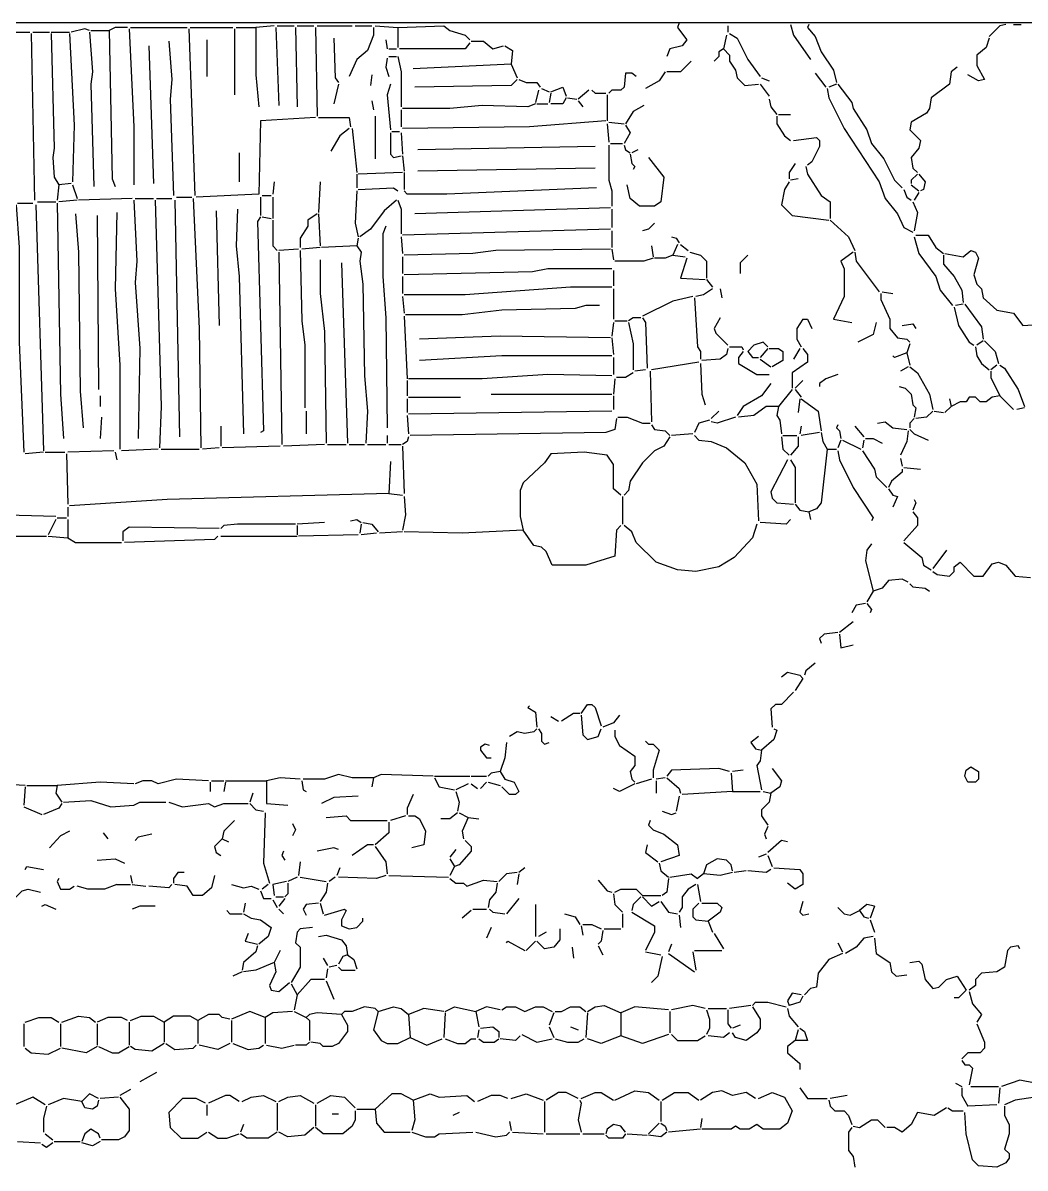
# Model space of a CAD drawing. Header units: millimetres. Extents: x 0 to 150953, y 0 to 85148.
# Drawn here: x 58618 to 78384, y 62566 to 85148 of the extents above; entities that cross this region are included whole.
import ezdxf

# ---------------------------------------------------------------- set-up
doc = ezdxf.new("R2010")
doc.units = ezdxf.units.MM
doc.layers.add('ANNOTATION', color=3, linetype='Continuous')
doc.layers.add('LINEWORK', color=7, linetype='Continuous')

msp = doc.modelspace()

# ---------------------------------------------------------------- linework, layer by layer
at = {"layer": 'ANNOTATION'}
msp.add_lwpolyline([(0, 0), (150953, 0), (150953, 85148), (0, 85148)], close=True, dxfattribs=at)
at = {"layer": 'LINEWORK'}
for points in [[(71559, 85148), (71529, 85058), (71710, 84817), (71620, 84696), (71379, 84636), (71318, 84485)], [(58392, 84967), (58754, 84967)], [(58784, 84937), (58844, 81653)], [(58814, 84967), (59146, 84967)], [(59176, 84967), (59537, 84967)], [(59176, 84937), (59236, 82677), (59206, 82497), (59236, 82105), (59327, 81954)], [(59537, 84937), (59628, 83129), (59598, 82015)], [(59929, 84997), (59839, 85028), (59568, 84967)], [(59929, 84967), (59989, 84184), (59959, 83943), (60020, 81924)], [(59959, 84997), (60321, 84997)], [(60682, 85058), (60441, 85058), (60321, 84997)], [(60321, 84997), (60381, 82075), (60441, 81924)], [(60713, 85028), (60803, 83099), (60803, 81954)], [(60743, 85058), (61857, 85058)], [(61888, 85028), (62008, 81743)], [(61918, 85058), (62761, 85058)], [(62791, 85028), (62791, 83732)], [(62822, 85058), (63213, 85058)], [(63575, 85088), (63213, 85058)], [(63213, 85058), (63213, 84124), (63274, 83491)], [(63605, 85058), (63665, 83521)], [(63635, 85088), (63967, 85088)], [(63997, 85058), (64027, 83491)], [(64027, 85088), (64358, 85088)], [(64388, 85058), (64419, 83310)], [(64419, 85088), (65112, 85088)], [(65533, 85058), (65533, 84907), (65413, 84606), (65202, 84425), (65051, 84094)], [(65172, 85088), (65503, 85088)], [(65563, 85088), (66015, 85058)], [(66015, 85058), (66919, 85088), (67040, 84997), (67341, 84907), (67432, 84817)], [(66015, 85058), (66015, 84666)], [(72524, 85088), (72524, 84967)], [(72554, 84937), (72704, 84847), (72915, 84425), (73156, 84094)], [(73759, 85118), (73819, 84907), (74151, 84425)], [(74120, 85118), (74090, 85058), (74241, 84877), (74362, 84576), (74603, 84214), (74663, 83973)], [(78007, 85118), (77887, 85088), (77676, 84877)], [(78158, 85118), (78309, 85118)], [(61104, 84696), (61195, 81984)], [(61496, 84787), (61556, 84033), (61526, 83642), (61586, 81743)], [(62249, 84817), (62249, 84094)], [(64750, 84847), (64780, 84063), (64840, 83973)], [(65774, 84817), (65805, 84636)], [(67432, 84756), (67341, 84636), (66046, 84636)], [(67462, 84787), (67703, 84787), (67884, 84636), (68094, 84696)], [(68125, 84696), (68275, 84606), (68245, 84335)], [(72493, 84907), (72433, 84636)], [(77676, 84847), (77616, 84666), (77435, 84515), (77435, 84305), (77585, 84033), (77465, 84003), (77254, 84124)], [(65835, 84636), (65985, 84636)], [(65835, 84485), (65985, 84485)], [(66015, 84485), (66076, 84184), (66076, 83491)], [(72433, 84636), (72343, 84576), (72343, 84485), (72252, 84395)], [(72433, 84636), (72554, 84515), (72554, 84395), (72674, 84214), (72704, 84063), (72855, 83913), (73126, 83943)], [(65805, 84455), (65774, 84274), (65835, 84094)], [(68245, 84335), (66317, 84244)], [(68245, 84335), (68366, 84063)], [(71800, 84395), (71590, 84184), (71318, 84184)], [(77043, 84274), (76923, 84184), (76892, 83943), (76531, 83672), (76501, 83461), (76441, 83370), (76139, 83190), (76109, 83039), (76320, 82828), (76290, 82677), (76139, 82497), (76169, 82286), (76260, 82195)], [(65503, 84124), (65473, 83913)], [(68366, 84033), (68245, 83913), (66347, 83883)], [(68396, 84033), (68546, 83973), (68757, 83973), (68818, 83883)], [(70716, 84094), (70625, 84154), (70505, 84154), (70475, 83883), (70414, 83822), (70234, 83822), (70173, 83762)], [(71288, 84184), (71168, 84003), (70897, 83853)], [(73186, 84063), (73337, 84003)], [(74241, 84154), (74452, 83883)], [(64840, 83943), (64750, 83551)], [(65865, 83943), (65805, 83732), (65865, 83039)], [(68787, 83822), (68727, 83581)], [(68848, 83853), (68998, 83792)], [(69028, 83792), (69269, 83883), (69330, 83702)], [(69782, 83822), (69571, 83642)], [(69842, 83822), (69902, 83762), (70113, 83762)], [(73156, 83943), (73337, 83702)], [(74482, 83853), (74512, 83672), (74813, 83069), (75506, 82015), (75627, 81683), (75868, 81382), (75989, 81111), (76169, 81020)], [(74663, 83943), (74512, 83883)], [(74693, 83943), (74964, 83581), (74994, 83461), (75265, 83039), (75356, 82768), (75597, 82467), (75808, 82045), (75958, 81894)], [(65503, 83612), (65533, 83431)], [(69028, 83762), (68998, 83581)], [(69330, 83672), (69269, 83551), (69028, 83551)], [(69360, 83672), (69541, 83642)], [(69571, 83612), (69661, 83491)], [(70143, 83732), (70143, 83220)], [(73337, 83642), (73367, 83491), (73488, 83340)], [(66076, 83431), (66076, 83099)], [(68727, 83551), (68577, 83491), (67673, 83521), (67040, 83461), (66106, 83461)], [(68757, 83551), (68968, 83551)], [(70866, 83521), (70655, 83401), (70505, 83160)], [(73518, 83340), (73759, 83340)], [(64388, 83280), (63304, 83220), (63274, 81774)], [(64449, 83280), (65051, 83280), (65081, 83099)], [(65563, 83310), (65563, 82467)], [(70113, 83220), (68607, 83099), (66106, 83069)], [(70143, 83160), (70173, 82798)], [(70173, 83190), (70475, 83160)], [(70505, 83129), (70595, 82979), (70475, 82768)], [(73488, 83310), (73488, 83160), (73638, 82919), (73759, 82828)], [(65051, 83069), (64870, 82919), (64690, 82617)], [(65112, 83069), (65202, 82195)], [(65865, 82979), (65865, 82557), (65925, 82497), (66076, 82527)], [(65895, 83009), (66046, 83009)], [(66076, 82979), (66106, 82557)], [(73819, 82828), (74271, 82888), (74331, 82828), (74331, 82708), (74181, 82406), (74090, 82346)], [(69902, 82708), (66407, 82647)], [(70173, 82738), (70173, 82045), (70234, 81834), (70234, 81533)], [(70204, 82768), (70445, 82768)], [(70475, 82738), (70505, 82647), (70595, 82587)], [(62882, 82587), (62882, 82015)], [(66106, 82527), (66136, 82226)], [(70957, 82497), (71258, 82105), (71198, 81623), (71077, 81533), (70776, 81533), (70595, 81683), (70535, 81954)], [(70595, 82557), (70625, 82376), (70686, 82316), (70655, 82256)], [(70746, 82647), (70625, 82587)], [(69902, 82286), (66407, 82226)], [(73849, 82376), (73729, 82195), (73729, 82075)], [(74060, 82316), (74090, 82165), (74362, 81743), (74542, 81623), (74542, 81291)], [(59568, 81984), (59327, 81954)], [(63575, 82015), (63545, 81774)], [(64479, 82015), (64449, 81412)], [(65202, 82165), (65202, 81894)], [(66106, 82195), (65232, 82165)], [(66136, 82195), (66136, 81864)], [(73729, 82015), (73638, 81864), (73578, 81563), (73789, 81352), (74512, 81261)], [(73910, 82075), (73759, 82045)], [(76260, 82165), (76139, 82045), (76139, 81984)], [(76290, 82165), (76410, 82015), (76380, 81864), (76320, 81834)], [(59327, 81954), (59296, 81653)], [(59598, 81954), (59688, 81683)], [(63274, 81774), (62038, 81713)], [(65202, 81834), (65172, 81201), (65232, 80930)], [(65232, 81864), (65925, 81894), (66015, 81834)], [(69932, 81894), (66980, 81774), (66196, 81774), (66136, 81834)], [(75989, 81864), (76049, 81713), (76139, 81653)], [(76139, 81954), (76290, 81834)], [(76290, 81804), (76199, 81653)], [(58483, 81563), (58543, 80719), (58543, 78851), (58634, 76682)], [(58513, 81593), (58814, 81593)], [(58875, 81563), (59025, 76712)], [(58905, 81623), (59266, 81623)], [(59296, 81593), (59357, 77826), (59417, 76953)], [(59688, 81653), (59327, 81623)], [(60773, 81683), (59718, 81653)], [(60803, 81653), (60863, 80448), (60833, 80026), (60923, 78730), (60893, 76953)], [(60833, 81683), (61195, 81683)], [(61225, 81653), (61345, 77585), (61315, 76772)], [(61255, 81683), (61556, 81683)], [(61616, 81653), (61707, 76983)], [(61647, 81713), (61948, 81713)], [(61978, 81683), (62098, 79122), (62129, 76772)], [(63304, 81713), (63304, 81352)], [(63334, 81743), (63515, 81743)], [(63545, 81713), (63545, 81291)], [(65985, 81653), (65744, 81442), (65473, 81081), (65262, 80930)], [(66015, 81653), (66076, 81472), (66076, 80990)], [(76169, 81623), (76260, 81412), (76199, 81050)], [(59658, 81382), (59718, 80629), (59748, 77887), (59809, 77164)], [(60080, 81352), (60110, 77917)], [(60471, 81412), (60441, 79905), (60532, 78399), (60532, 76742)], [(62430, 81442), (62490, 79182)], [(62852, 81472), (62822, 80749), (62882, 80147), (62972, 77043)], [(63304, 81322), (63243, 81231), (63364, 77103), (63304, 77073)], [(63334, 81322), (63515, 81291)], [(64419, 81382), (64238, 81261), (64238, 81141), (64087, 80900), (64087, 80719)], [(64449, 81382), (64479, 80749)], [(70204, 81502), (66347, 81382)], [(70234, 81472), (70234, 81111)], [(63545, 81261), (63545, 80749), (63635, 80659)], [(65774, 81141), (65714, 80990), (65714, 80147), (65774, 79333), (65805, 77164)], [(70204, 81081), (66106, 80960)], [(71077, 81201), (70957, 81081), (70836, 81050)], [(74542, 81261), (74904, 80930), (75024, 80659)], [(65232, 80900), (65202, 80749)], [(66076, 80930), (66106, 80598)], [(70234, 81050), (70234, 80719)], [(71409, 80930), (71499, 80900), (71559, 80809)], [(76199, 80930), (76290, 80598), (76621, 80147), (76712, 79875), (76953, 79574)], [(76230, 80960), (76471, 80960), (76621, 80719), (76772, 80598)], [(64057, 80689), (63665, 80659)], [(63665, 80629), (63726, 76832)], [(64087, 80659), (64117, 79273), (64177, 78791), (64177, 77555)], [(64479, 80719), (64117, 80689)], [(65202, 80749), (64509, 80719)], [(65202, 80749), (65292, 80629), (65262, 80448), (65322, 79996), (65353, 78188), (65413, 77495), (65383, 76862)], [(70204, 80689), (67944, 80659), (67492, 80598), (66136, 80568)], [(70234, 80689), (70264, 80478)], [(71017, 80749), (71047, 80538)], [(71529, 80779), (71439, 80568)], [(71590, 80779), (71740, 80659)], [(71770, 80629), (71981, 80568), (72102, 80448), (72102, 80116)], [(74994, 80629), (74753, 80448), (74813, 80297), (74813, 79755), (74603, 79303)], [(75024, 80629), (75055, 80448), (75506, 79845)], [(76802, 80598), (77164, 80538), (77314, 80659), (77405, 80629), (77465, 80508), (77375, 80177), (77435, 79996), (77525, 79905), (77555, 79725), (77826, 79484), (78158, 79423), (78339, 79182), (78821, 79212), (79092, 79032), (79363, 79122)], [(64479, 80478), (64479, 79815), (64569, 79062), (64599, 76862)], [(64901, 80418), (65021, 76862)], [(66106, 80538), (66106, 80207)], [(71047, 80508), (70866, 80448), (70294, 80448)], [(71439, 80568), (71288, 80508), (71077, 80508)], [(71439, 80568), (71680, 80538)], [(71710, 80508), (71590, 80116), (72072, 80086)], [(72915, 80568), (72765, 80418), (72765, 80207)], [(76772, 80568), (76772, 80388), (76983, 80147), (77133, 79875), (77164, 79634)], [(70234, 80297), (68968, 80297), (68667, 80237), (66136, 80177)], [(70264, 80267), (70264, 79966)], [(66106, 80147), (66106, 79815)], [(72102, 80086), (72222, 79936)], [(66106, 79755), (66136, 79423)], [(70234, 79936), (69420, 79936), (67341, 79785), (66136, 79785)], [(70264, 79905), (70264, 79303)], [(71831, 79755), (71439, 79664), (70836, 79363)], [(71861, 79725), (71921, 78761), (71981, 78670), (71981, 78519)], [(72222, 79905), (72041, 79785), (71891, 79755)], [(72373, 79905), (72403, 79725)], [(75537, 79815), (75537, 79695), (75717, 79303), (75717, 79122), (75868, 78941), (76049, 78911), (76109, 78851)], [(75567, 79845), (75778, 79815)], [(69993, 79574), (69721, 79574), (69511, 79514), (68064, 79484), (67281, 79393), (66166, 79393)], [(76983, 79544), (77073, 79182), (77284, 78851), (77375, 78791)], [(77164, 79604), (77013, 79574)], [(77194, 79604), (77525, 79152), (77555, 78911)], [(66136, 79363), (66196, 78128)], [(70294, 79273), (70535, 79273)], [(70806, 79333), (70655, 79333), (70565, 79273)], [(70836, 79333), (70897, 79243), (70927, 78339)], [(72373, 79333), (72252, 79122), (72283, 79032), (72524, 78791)], [(74000, 79303), (73879, 79122), (73879, 78911), (73970, 78761)], [(74000, 79303), (74090, 79303), (74181, 79122)], [(74603, 79303), (74964, 79243)], [(70264, 79243), (70234, 78971)], [(70565, 79243), (70655, 78821), (70655, 78309)], [(75446, 79243), (75386, 79002), (75085, 78851)], [(75958, 79182), (76169, 79212), (76230, 79122)], [(70204, 78941), (68034, 78971), (66437, 78911)], [(70234, 78941), (70264, 78610)], [(73307, 78761), (73217, 78851), (73036, 78791), (72915, 78670)], [(76109, 78821), (76049, 78640)], [(77555, 78881), (77435, 78791)], [(77585, 78881), (77796, 78670), (77857, 78429)], [(72524, 78730), (72493, 78610), (72373, 78519), (72011, 78489)], [(72554, 78761), (72795, 78761), (72825, 78700)], [(72825, 78670), (72734, 78550), (72734, 78429), (73096, 78218), (73337, 78218)], [(72915, 78670), (73006, 78550), (73126, 78550)], [(73307, 78730), (73156, 78550)], [(73337, 78730), (73518, 78730), (73608, 78670), (73608, 78489), (73397, 78369)], [(74000, 78730), (74090, 78610), (74090, 78459), (73789, 78248)], [(73940, 78730), (73819, 78519)], [(76049, 78640), (75808, 78550), (75778, 78580)], [(76049, 78640), (76109, 78399)], [(77405, 78761), (77435, 78580), (77525, 78429), (77676, 78309)], [(70234, 78580), (68064, 78580), (66437, 78489)], [(70264, 78550), (70264, 78218)], [(71951, 78459), (71017, 78309)], [(71981, 78429), (72011, 77826), (72072, 77616)], [(73156, 78519), (73367, 78369)], [(76079, 78369), (75928, 78278)], [(76109, 78369), (76260, 78248), (76501, 77826), (76561, 77525)], [(77826, 78399), (77706, 78309)], [(77887, 78399), (77977, 78339), (78248, 77917), (78369, 77585)], [(70234, 78188), (68968, 78218), (67673, 78128), (66226, 78128)], [(70655, 78248), (70505, 78158), (70324, 78158)], [(70897, 78309), (70686, 78278)], [(70987, 78278), (71017, 77284)], [(73789, 78248), (73789, 77947)], [(74693, 78218), (74452, 78128), (74331, 78037), (74331, 77977)], [(77706, 78278), (77706, 78158), (77887, 77796)], [(66196, 78098), (66196, 77796)], [(70294, 78128), (70264, 77826)], [(73367, 78037), (73186, 77796), (72825, 77585), (72704, 77405)], [(73789, 77917), (73518, 77585)], [(74000, 78098), (73849, 77947)], [(73849, 77917), (73970, 77766)], [(75898, 77977), (76019, 77947), (76139, 77826), (76169, 77616), (76230, 77555), (76199, 77375)], [(60140, 77796), (60140, 77585)], [(66196, 77736), (66196, 77465)], [(66226, 77766), (67251, 77766)], [(67853, 77826), (70234, 77826)], [(70264, 77796), (70264, 77525)], [(73940, 77736), (73910, 77465)], [(73970, 77736), (74301, 77495), (74362, 77103)], [(76892, 77736), (76923, 77585)], [(77887, 77796), (77736, 77766), (77616, 77676), (77495, 77676), (77405, 77766), (77284, 77766), (77224, 77676), (77103, 77676), (76923, 77585)], [(77887, 77796), (78158, 77525)], [(64208, 77495), (64208, 77043)], [(70234, 77495), (66226, 77435)], [(72343, 77495), (72192, 77344)], [(73518, 77585), (73277, 77585), (73036, 77405), (72734, 77375)], [(73518, 77585), (73488, 77405), (73548, 77314), (73578, 77043)], [(76561, 77495), (76441, 77375), (76230, 77344)], [(76591, 77495), (76772, 77465)], [(76923, 77585), (76802, 77465)], [(78369, 77555), (78218, 77525)], [(60170, 77375), (60140, 76953)], [(66196, 77405), (66226, 77043)], [(70324, 77344), (70294, 77133), (70113, 77073), (66256, 77013)], [(70354, 77375), (70535, 77375), (70836, 77254), (70987, 77254)], [(72162, 77314), (71951, 77254), (71861, 77073)], [(72674, 77375), (72313, 77254), (72192, 77284)], [(75476, 77254), (75627, 77284), (75778, 77164), (76049, 77133)], [(76199, 77344), (76109, 77254), (76109, 77164)], [(62520, 77194), (62520, 76802)], [(65805, 77013), (65805, 76862)], [(71017, 77224), (71077, 77133), (71288, 77103), (71379, 77013)], [(71831, 77043), (71409, 77013)], [(71861, 77013), (71951, 76923), (72192, 76892), (72493, 76772), (72855, 76471), (73096, 76049), (73126, 75326)], [(73608, 77013), (73879, 77013)], [(73970, 77194), (73940, 77043)], [(74331, 77073), (73970, 77013)], [(74362, 77073), (74392, 76892), (74482, 76742)], [(74693, 77224), (74663, 77164), (74723, 77103), (74753, 76953)], [(75024, 77194), (75205, 76983)], [(76079, 77103), (76049, 76892), (75928, 76621)], [(76109, 77133), (76199, 77043), (76471, 76923)], [(63695, 76802), (62550, 76772)], [(64569, 76832), (63756, 76802)], [(64629, 76832), (64991, 76832)], [(65051, 76832), (65353, 76832)], [(65413, 76832), (65774, 76832)], [(65835, 76832), (66076, 76832)], [(66226, 76983), (66196, 76892), (66106, 76832)], [(66106, 76802), (66136, 75868)], [(71379, 76983), (71258, 76802), (71077, 76712), (70836, 76471), (70595, 76109), (70565, 75928), (70475, 75838)], [(73578, 76983), (73608, 76742), (73729, 76621)], [(73910, 76983), (73910, 76802), (73759, 76621)], [(74753, 76923), (74693, 76772)], [(74783, 76923), (75145, 76742)], [(75205, 76923), (75175, 76772)], [(75235, 76953), (75386, 76953), (75567, 76862)], [(59025, 76682), (58664, 76651)], [(59055, 76682), (59447, 76682)], [(59477, 76651), (59507, 75657)], [(60411, 76712), (59507, 76682)], [(60441, 76682), (60471, 76531)], [(61285, 76742), (60562, 76712)], [(61345, 76742), (62098, 76742)], [(62490, 76772), (62159, 76742)], [(70414, 75838), (70264, 75958), (70264, 76441), (70143, 76621), (69691, 76682), (69028, 76651), (68908, 76471), (68486, 76079), (68426, 75928), (68426, 75416), (68486, 75145)], [(74482, 76742), (74362, 75687), (74271, 75567), (74120, 75506)], [(74482, 76742), (74663, 76742)], [(74693, 76712), (74723, 76531), (74994, 75989), (75386, 75386), (75356, 75326)], [(75175, 76712), (75416, 76350), (75446, 76199), (75657, 75989)], [(75928, 76561), (75958, 76410)], [(65865, 76501), (65835, 75868)], [(73699, 76531), (73367, 75898), (73397, 75778), (73488, 75687), (73819, 75657)], [(73759, 76531), (73849, 76380), (73849, 75687)], [(75958, 76350), (75958, 76290), (75748, 76109), (75687, 75989)], [(75989, 76380), (76320, 76350)], [(75687, 75958), (75778, 75838), (75868, 75808), (75778, 75597)], [(65835, 75868), (61466, 75748), (59537, 75627)], [(65835, 75868), (66106, 75838)], [(66136, 75808), (66166, 75446), (66106, 75145)], [(70445, 75808), (70445, 75265)], [(73849, 75657), (73940, 75537), (74120, 75506)], [(76199, 75748), (76230, 75687), (76169, 75537)], [(59266, 75416), (58061, 75446), (57941, 75386)], [(59507, 75597), (59507, 75416)], [(74120, 75506), (74151, 75356)], [(76169, 75506), (76260, 75386), (76260, 75235), (75989, 74934)], [(59266, 75356), (59116, 75055)], [(59296, 75386), (59477, 75386)], [(59507, 75356), (59507, 74994)], [(62490, 75175), (60713, 75205), (60592, 75115), (60592, 74934)], [(63997, 75265), (62852, 75265), (62581, 75235), (62520, 75175)], [(64569, 75296), (64027, 75265)], [(64027, 75235), (64027, 75055)], [(65081, 75326), (65202, 75356), (65292, 75296)], [(65292, 75265), (65262, 75085)], [(65322, 75296), (65503, 75265), (65624, 75115)], [(70414, 75235), (70324, 75145), (70294, 74633), (69721, 74452), (69059, 74452), (68938, 74723), (68848, 74813), (68697, 74844), (68486, 75145)], [(73096, 75265), (73006, 74994), (72644, 74603), (72343, 74422), (71891, 74331), (71529, 74362), (71107, 74512), (70716, 74904), (70625, 75115), (70475, 75235)], [(73759, 75356), (73669, 75265), (73156, 75296)], [(58001, 75024), (59085, 75024)], [(59116, 75024), (59507, 74994)], [(59507, 74994), (59658, 74904), (60562, 74904)], [(62460, 75024), (62400, 74964), (60622, 74904)], [(62520, 75024), (64027, 75024)], [(65232, 75055), (64057, 75024)], [(65594, 75085), (65292, 75055)], [(66106, 75115), (65654, 75085)], [(68486, 75145), (67281, 75085), (66136, 75115)], [(75356, 74874), (75265, 74753), (75235, 74542), (75386, 73940)], [(75989, 74904), (76350, 74603), (76380, 74452), (76531, 74362)], [(76832, 74753), (76561, 74392)], [(76561, 74331), (76651, 74271), (76892, 74241), (76983, 74331), (76983, 74422), (77103, 74512), (77375, 74241), (77555, 74241), (77736, 74482), (77857, 74512), (78007, 74452), (78188, 74241), (78489, 74211)], [(76079, 74120), (75958, 74181), (75687, 74151), (75567, 74000), (75386, 73940)], [(76109, 74090), (76169, 74030), (76410, 74000), (76501, 73940)], [(75386, 73940), (75265, 73729)], [(75235, 73699), (75055, 73669), (74964, 73518)], [(75265, 73699), (75356, 73578), (75326, 73518)], [(74994, 73337), (74723, 73126)], [(74693, 73126), (74422, 73096), (74331, 73006), (74362, 72915)], [(74723, 73096), (74753, 72825), (74994, 72885)], [(74241, 72524), (74060, 72373), (74030, 72283)], [(73578, 72252), (73699, 72343), (73940, 72283), (74000, 72222)], [(74000, 72222), (73849, 71981)], [(73819, 71951), (73578, 71710), (73458, 71710), (73367, 71620), (73397, 71258)], [(68607, 71680), (68577, 71650), (68727, 71559), (68757, 71258)], [(69631, 71529), (69752, 71710), (69842, 71710), (69902, 71650), (70023, 71288)], [(69028, 71469), (69179, 71379)], [(69601, 71529), (69480, 71529), (69239, 71379)], [(69631, 71499), (69661, 71107), (69752, 71017), (69962, 71077), (70023, 71228)], [(70384, 71499), (70264, 71348), (70053, 71258)], [(68757, 71228), (68697, 71168), (68516, 71138), (68366, 71168), (68215, 71077)], [(68787, 71228), (68848, 71138), (68848, 70987), (68908, 70927), (68998, 70957)], [(70294, 71198), (70294, 71077), (70384, 70897), (70686, 70686), (70686, 70505), (70595, 70384)], [(73427, 71228), (73488, 71198), (73427, 71017), (73186, 70806)], [(67823, 70897), (67733, 70927), (67642, 70866), (67642, 70806), (67763, 70655), (67853, 70655)], [(68155, 70957), (68125, 70655), (68034, 70384)], [(70897, 70987), (70957, 70927), (71047, 70927), (71168, 70806), (71047, 70414), (71047, 70264)], [(73126, 71077), (72976, 70957), (73066, 70836), (73186, 70806)], [(73186, 70806), (73156, 70595), (73096, 70505), (73186, 70023)], [(62279, 70204), (61647, 70234), (61285, 70143), (61164, 70204), (60984, 70204), (60833, 70143)], [(64087, 70234), (63695, 70264), (63424, 70204)], [(65533, 70264), (65112, 70264), (64840, 70324), (64569, 70234), (64147, 70234)], [(65533, 70264), (65503, 70083)], [(66708, 70294), (65684, 70324), (65533, 70264)], [(66739, 70294), (67432, 70294)], [(66739, 70264), (66829, 70083), (67130, 70023)], [(67462, 70294), (67763, 70294)], [(68034, 70384), (67853, 70354), (67793, 70294)], [(68034, 70384), (68125, 70234)], [(68125, 70234), (68305, 70173), (68396, 69993), (68335, 69932), (68215, 69932), (68064, 70083)], [(70595, 70384), (70625, 70234), (70686, 70173)], [(71017, 70234), (70716, 70143)], [(71288, 70264), (71107, 70234)], [(72554, 70384), (72343, 70445), (71409, 70414), (71318, 70294)], [(71318, 70264), (71559, 70053), (71590, 69962)], [(72584, 70354), (72614, 69993)], [(72825, 70414), (72614, 70384)], [(73397, 70445), (73578, 70204), (73548, 70083), (73367, 69962)], [(58664, 70113), (58061, 70143), (57820, 70083)], [(58664, 70083), (58634, 69721)], [(58694, 70113), (59296, 70113)], [(59296, 70113), (59266, 69962), (59387, 69782)], [(60803, 70143), (60140, 70173), (59296, 70113)], [(62309, 70173), (62309, 69993)], [(62340, 70204), (62581, 70204)], [(62611, 70173), (62581, 69993)], [(62611, 70204), (63424, 70204)], [(63424, 70204), (63424, 69752)], [(64117, 70204), (64147, 70023), (64208, 69993)], [(67401, 70143), (67160, 70023)], [(67462, 70143), (67582, 70053)], [(67763, 70173), (67642, 70053)], [(67793, 70173), (68034, 70113)], [(70686, 70143), (70384, 69993), (70264, 70053)], [(71107, 70204), (71107, 69962)], [(59417, 69782), (59959, 69812), (60351, 69691), (60803, 69721), (60923, 69782), (61436, 69782)], [(61496, 69782), (61767, 69691), (62279, 69752), (62400, 69691), (62581, 69752), (63063, 69752)], [(63153, 69962), (63093, 69782)], [(65232, 69902), (64750, 69872), (64509, 69752)], [(66317, 69932), (66196, 69661), (66196, 69541)], [(67160, 69993), (67221, 69782), (67191, 69601)], [(71559, 69902), (71499, 69601)], [(72614, 69993), (71620, 69932)], [(72614, 69993), (73156, 69993)], [(73367, 69962), (73337, 69782), (73186, 69631), (73186, 69511), (73307, 69330)], [(73217, 69993), (73367, 69962)], [(58634, 69691), (58995, 69541)], [(59387, 69752), (59327, 69661), (59025, 69541)], [(63093, 69752), (63213, 69631), (63364, 69601)], [(63394, 69571), (63364, 68577), (63484, 68185)], [(63424, 69752), (63846, 69721)], [(67191, 69571), (67040, 69450), (66859, 69450)], [(67221, 69571), (67401, 69480)], [(71228, 69601), (71409, 69541), (71499, 69571)], [(62791, 69420), (62581, 69209), (62550, 69059)], [(63936, 69360), (63997, 69239), (63936, 69119)], [(64599, 69480), (64991, 69511), (65081, 69420), (65805, 69420)], [(65835, 69390), (65835, 69179), (65563, 68938)], [(66166, 69511), (65865, 69420)], [(66226, 69511), (66347, 69511), (66437, 69450), (66558, 69209), (66528, 68938), (66287, 68878)], [(67401, 69480), (67281, 69209), (67311, 69059)], [(67401, 69480), (67612, 69450)], [(70987, 69420), (70957, 69330), (71047, 69239), (71258, 69149), (71529, 68938), (71559, 68727), (71198, 68607)], [(59537, 69209), (59357, 69119), (59146, 68878)], [(60200, 69179), (60291, 69059)], [(61164, 69149), (60893, 69089), (60833, 69028)], [(73307, 69300), (73247, 69149), (73277, 69059)], [(62550, 69059), (62400, 68908), (62430, 68787), (62520, 68727)], [(62550, 69059), (62671, 68998)], [(64840, 68848), (64750, 68878), (64419, 68818)], [(65533, 68938), (65413, 68938), (65112, 68727)], [(65563, 68908), (65774, 68607), (65805, 68366)], [(67341, 69028), (67462, 68908), (67462, 68818), (67221, 68546), (67130, 68516)], [(70927, 68938), (70897, 68787), (71138, 68607)], [(73699, 68998), (73578, 69028), (73307, 68787)], [(60080, 68637), (60441, 68667), (60622, 68577)], [(63756, 68818), (63726, 68727), (63786, 68637)], [(67160, 68848), (67040, 68697)], [(67040, 68667), (67130, 68516)], [(72614, 68426), (72584, 68546), (72493, 68637), (72313, 68667), (72102, 68546), (72041, 68366)], [(73277, 68757), (73126, 68697)], [(73307, 68727), (73397, 68516)], [(58664, 68456), (58694, 68516), (59025, 68456)], [(64087, 68607), (64057, 68335)], [(64870, 68486), (64810, 68335)], [(67130, 68516), (67040, 68335)], [(68516, 68486), (68396, 68396)], [(71168, 68577), (71198, 68426), (71348, 68305)], [(72885, 68426), (72644, 68396)], [(73367, 68456), (73277, 68396), (72915, 68426)], [(73427, 68486), (73940, 68456)], [(73940, 68456), (74000, 68366), (74000, 68155), (73849, 68064), (73699, 68185)], [(59327, 68275), (59296, 68215), (59357, 68064), (59537, 68064), (59628, 68125)], [(60743, 68335), (60773, 68185)], [(61797, 68396), (61677, 68396), (61586, 68275), (61586, 68185)], [(62400, 68335), (62340, 68094), (62159, 67944), (61978, 67944), (61857, 68125), (61616, 68155)], [(63816, 68215), (63545, 68155)], [(64027, 68305), (63846, 68215)], [(64087, 68305), (64599, 68215)], [(64780, 68305), (64660, 68215)], [(65774, 68335), (65594, 68275), (64840, 68305)], [(65835, 68335), (67010, 68305)], [(67040, 68275), (67160, 68185), (67311, 68185), (67371, 68125), (67703, 68245), (67974, 68215)], [(68366, 68396), (68155, 68366), (68004, 68215)], [(68396, 68366), (68366, 68155)], [(69962, 68245), (70143, 68034), (70234, 68004)], [(71348, 68275), (71318, 68004), (71228, 67944)], [(71379, 68305), (71800, 68366), (71921, 68275)], [(72041, 68366), (71921, 68275)], [(72614, 68396), (72373, 68335), (72041, 68366)], [(57850, 68064), (58091, 67853), (58151, 67733), (58332, 67763), (58603, 68034), (58724, 68064), (58965, 68004)], [(60471, 68155), (60230, 68064), (59899, 68064), (59688, 68125)], [(60471, 68155), (60743, 68155)], [(60773, 68155), (61044, 68125)], [(61556, 68155), (61496, 68094), (61104, 68125)], [(62731, 68155), (62972, 68094), (63123, 68125), (63274, 68064)], [(63304, 68034), (63364, 67884), (63515, 67884)], [(63454, 68155), (63334, 68064)], [(63545, 68155), (63575, 67944)], [(63846, 68185), (63846, 67974), (63786, 67914)], [(64629, 68185), (64599, 68004), (64479, 67823)], [(67974, 68185), (67944, 68004), (67823, 67853), (67793, 67703)], [(70264, 67974), (70294, 67763), (70445, 67612)], [(70294, 68004), (70414, 68064), (70716, 68064), (70836, 67944)], [(71891, 68155), (71740, 68064), (71620, 67914), (71620, 67703), (71559, 67612)], [(71921, 68155), (71981, 67823)], [(58995, 67733), (59055, 67763), (59266, 67673)], [(63002, 67793), (62972, 67612)], [(63545, 67853), (63635, 67703)], [(63605, 67914), (63756, 67914)], [(63786, 67884), (63665, 67733)], [(64449, 67793), (64208, 67763), (64147, 67673), (64208, 67552)], [(64479, 67793), (64539, 67582)], [(68396, 67884), (68155, 67582)], [(68727, 67763), (68727, 67130)], [(70806, 67914), (70655, 67763), (70625, 67642)], [(70836, 67944), (71198, 67944)], [(70836, 67914), (71017, 67733), (71168, 67823)], [(71198, 67823), (71348, 67612), (71529, 67582)], [(71951, 67793), (71831, 67673), (71831, 67522), (71891, 67462), (72132, 67432)], [(72011, 67793), (72313, 67793), (72403, 67703)], [(74000, 67823), (73940, 67612), (74000, 67552), (74120, 67582)], [(75416, 67733), (75265, 67763), (75115, 67642)], [(61225, 67733), (60923, 67733), (60773, 67673)], [(62641, 67642), (62701, 67582), (62942, 67582)], [(62972, 67582), (63123, 67492), (63304, 67462), (63515, 67311), (63454, 67130), (63274, 66980)], [(63665, 67673), (63756, 67582)], [(64569, 67552), (64961, 67673), (64991, 67642), (64901, 67462), (64901, 67341), (65051, 67281), (65202, 67311), (65322, 67432), (65322, 67492)], [(67462, 67642), (67281, 67492)], [(67492, 67673), (67763, 67673)], [(67823, 67673), (67884, 67612), (68125, 67582)], [(69300, 67582), (69511, 67522), (69601, 67371)], [(70445, 67582), (70445, 67311)], [(70625, 67612), (71077, 67341), (71077, 67221), (70897, 66859)], [(71559, 67552), (71590, 67311)], [(72403, 67703), (72373, 67612), (72132, 67432)], [(74693, 67703), (74813, 67582), (74934, 67552), (75115, 67642)], [(75115, 67642), (75205, 67522), (75296, 67492)], [(75416, 67733), (75326, 67492)], [(64328, 67311), (64087, 67281), (64027, 67221), (63997, 67010), (64087, 66919), (64087, 66528), (63906, 66226)], [(67853, 67311), (67763, 67100)], [(69631, 67341), (69661, 67160)], [(69661, 67371), (69842, 67371), (70023, 67281)], [(72132, 67432), (72222, 67221)], [(75326, 67462), (75416, 67221)], [(63063, 67191), (63002, 67040), (63243, 66980)], [(64449, 67130), (64599, 67160), (64901, 67070), (64991, 66949), (65021, 66769)], [(69209, 67281), (69209, 67070), (69089, 66919), (68908, 66889), (68757, 67040)], [(68938, 67221), (68787, 67130)], [(70053, 67251), (70023, 67040), (69962, 66980)], [(70083, 67281), (70414, 67281)], [(72252, 67191), (72433, 66889)], [(75386, 67130), (75205, 67100), (75055, 66919), (74844, 66799)], [(75416, 67100), (75446, 66799), (75717, 66618), (75748, 66437), (75838, 66347), (76049, 66377)], [(63243, 66949), (63213, 66829), (62972, 66618), (62942, 66467)], [(63695, 66859), (63575, 66618)], [(68155, 67010), (68185, 67040), (68516, 66859)], [(68727, 67040), (68546, 66859)], [(69450, 66919), (69480, 66708)], [(69962, 66949), (70053, 66769)], [(71409, 66980), (71348, 66829)], [(71861, 66859), (72403, 66859)], [(74693, 67010), (74783, 66829)], [(78278, 66889), (78248, 66949), (78098, 66919), (78037, 66859), (77977, 66528), (77826, 66437), (77525, 66407), (77405, 66287), (77405, 66166), (77284, 66076)], [(64539, 66708), (64629, 66558)], [(65021, 66769), (64931, 66739), (64840, 66588)], [(65021, 66769), (65142, 66678), (65202, 66498)], [(70897, 66829), (71198, 66769)], [(71228, 66739), (71138, 66347), (71017, 66226)], [(71348, 66799), (71861, 66437)], [(71831, 66829), (71891, 66467)], [(74783, 66799), (74512, 66678), (74301, 66407), (74271, 66136)], [(76109, 66618), (76290, 66648), (76350, 66588), (76410, 66287), (76561, 66106), (76682, 66136), (76832, 66287), (77043, 66347), (77224, 66076)], [(62942, 66437), (62761, 66347)], [(63575, 66618), (63213, 66467), (62972, 66437)], [(63575, 66618), (63605, 66437), (63484, 66166), (63515, 66076), (63665, 66046), (63876, 66226)], [(64629, 66498), (64599, 66317)], [(64810, 66558), (64660, 66528)], [(64840, 66528), (64901, 66467), (65172, 66467)], [(63906, 66196), (64027, 65985)], [(64569, 66287), (64298, 66287), (64027, 65985)], [(64599, 66256), (64750, 65895)], [(64027, 65985), (63967, 65684)], [(73970, 65985), (73789, 66015), (73699, 65865), (73729, 65774)], [(74000, 65955), (73940, 65835), (73729, 65774)], [(74271, 66136), (74151, 66106), (74030, 65985)], [(77224, 66076), (77073, 65925), (76983, 65925)], [(77284, 66046), (77344, 65805), (77525, 65594), (77435, 65443)], [(65624, 65654), (65563, 65714), (65353, 65744), (65112, 65654), (64961, 65654), (64901, 65594)], [(65624, 65654), (65925, 65744), (66076, 65714), (66226, 65594)], [(66949, 65654), (67130, 65744), (67552, 65654)], [(68034, 65684), (67763, 65744), (67552, 65654)], [(68064, 65684), (68155, 65744), (68335, 65744), (68516, 65654), (68727, 65744), (68878, 65744), (69059, 65654)], [(69119, 65654), (69239, 65654), (69420, 65744), (69601, 65744), (69721, 65654)], [(69752, 65654), (69902, 65744), (70083, 65774), (70414, 65624)], [(71348, 65684), (70686, 65744), (70414, 65624)], [(72072, 65714), (71831, 65774), (71409, 65684)], [(72976, 65774), (72554, 65714)], [(73006, 65744), (73156, 65503), (73156, 65322), (73096, 65232), (72885, 65081), (72674, 65142), (72614, 65232)], [(73006, 65774), (73066, 65835), (73307, 65835), (73669, 65744)], [(58664, 65443), (58935, 65533), (59176, 65533), (59327, 65443)], [(59387, 65443), (59718, 65563), (59929, 65533), (60050, 65443)], [(60682, 65473), (60562, 65533), (60291, 65533), (60080, 65443)], [(60743, 65473), (60954, 65563), (61195, 65563), (61405, 65443)], [(62068, 65473), (61918, 65563), (61586, 65563), (61405, 65443)], [(62701, 65503), (62550, 65533), (62490, 65594), (62279, 65594), (62068, 65473)], [(63394, 65533), (63093, 65654), (62731, 65503)], [(63936, 65654), (63545, 65624), (63394, 65533)], [(63394, 65533), (63394, 65021)], [(63967, 65654), (64208, 65533)], [(64901, 65594), (64419, 65624), (64268, 65594), (64208, 65533)], [(64208, 65533), (64268, 65473), (64268, 65081)], [(64901, 65594), (65021, 65383), (65021, 65262), (64840, 65021), (64720, 64961), (64539, 64961), (64479, 65021), (64298, 65051)], [(65624, 65654), (65533, 65292), (65684, 65081), (65805, 65021), (66015, 65021), (66256, 65142)], [(66919, 65654), (66528, 65714), (66226, 65594)], [(66226, 65594), (66256, 65142)], [(66949, 65624), (66919, 65142)], [(67552, 65654), (67612, 65353)], [(69089, 65624), (68998, 65383)], [(69752, 65624), (69721, 65142)], [(70414, 65624), (70414, 65172)], [(71379, 65654), (71379, 65232)], [(72102, 65684), (72162, 65503), (72162, 65322), (72102, 65202)], [(72132, 65714), (72493, 65714)], [(72524, 65684), (72524, 65413), (72584, 65322)], [(73699, 65714), (73729, 65563), (73910, 65353)], [(58634, 65413), (58634, 64961)], [(59357, 65413), (59357, 64961)], [(60080, 65413), (60080, 64991)], [(60713, 65443), (60713, 64991)], [(61405, 65443), (61405, 65051)], [(62068, 65473), (62068, 65021)], [(62731, 65473), (62731, 65051)], [(67612, 65292), (67582, 65142)], [(67642, 65322), (67884, 65353), (68004, 65262), (68004, 65142)], [(68998, 65353), (69089, 65142)], [(69420, 65353), (69571, 65292)], [(72765, 65383), (72614, 65322)], [(73940, 65322), (74030, 65262), (74090, 65081), (73849, 65081)], [(73910, 65292), (73849, 65081)], [(77435, 65413), (77585, 65051), (77585, 64931), (77495, 64840), (77254, 64840), (77133, 64720)], [(64268, 65051), (64208, 64991), (63997, 64991)], [(66256, 65142), (66588, 64991), (66889, 65112)], [(66949, 65112), (67191, 65021), (67341, 65021), (67462, 65112), (67552, 65112)], [(67612, 65112), (67703, 65051), (67914, 65051), (68004, 65112)], [(68426, 65172), (68335, 65081), (68034, 65112)], [(68456, 65202), (68757, 65051), (69059, 65112)], [(69119, 65112), (69360, 65051), (69571, 65051), (69691, 65112)], [(70414, 65172), (70023, 65021), (69752, 65112)], [(71348, 65202), (70836, 65021), (70414, 65172)], [(71409, 65202), (71529, 65081), (71921, 65081), (72072, 65172)], [(72554, 65232), (72433, 65142), (72132, 65172)], [(73849, 65081), (73699, 64961), (73699, 64840), (73940, 64629), (73940, 64509)], [(58664, 64931), (58784, 64840), (59116, 64810), (59357, 64931)], [(60080, 64961), (59869, 64840), (59387, 64931)], [(60110, 64961), (60381, 64840), (60502, 64840), (60713, 64961)], [(61405, 65021), (61164, 64870), (60833, 64901), (60743, 64961)], [(61436, 65021), (61616, 64901), (61978, 64931), (62038, 64991)], [(62701, 65021), (62460, 64901), (62098, 64991)], [(62761, 65021), (63063, 64901), (63274, 64931), (63364, 64991)], [(63424, 64991), (63726, 64931), (63967, 64991)], [(77133, 64690), (77194, 64599), (77284, 64599), (77344, 64539), (77284, 64208)], [(61255, 64449), (60923, 64268)], [(73940, 64147), (74090, 63936), (74482, 63936)], [(77013, 64238), (77133, 64177)], [(77133, 64147), (77133, 63997), (77254, 63786)], [(77314, 64177), (77857, 64177)], [(77887, 64147), (77857, 63846)], [(78580, 64238), (78278, 64298), (77917, 64177)], [(59055, 63816), (58814, 63967), (58392, 63786)], [(59778, 63876), (59417, 63936), (59116, 63816)], [(60110, 63936), (59929, 64027), (59778, 63876)], [(60502, 63967), (60140, 63936)], [(60532, 63967), (60713, 63726), (60713, 63304), (60622, 63183), (60502, 63123), (60170, 63123)], [(60743, 64117), (60532, 63997)], [(62219, 63846), (62038, 63936), (61767, 63936), (61496, 63665), (61526, 63364), (61737, 63153), (62068, 63153), (62249, 63274)], [(62882, 63876), (62701, 63997), (62611, 63997), (62279, 63846)], [(62942, 63876), (63123, 63967), (63364, 63997), (63605, 63876)], [(63665, 63876), (63846, 63967), (64087, 63997), (64358, 63846)], [(64419, 63846), (64690, 63997), (64961, 63967), (65172, 63756)], [(66317, 63906), (66076, 64027), (65895, 64027), (65563, 63726)], [(66317, 63906), (66648, 64027), (66829, 63967), (67371, 63997), (67522, 63876)], [(68185, 63936), (68034, 63997), (67853, 63997), (67582, 63876)], [(68245, 63936), (68546, 64027), (68878, 63906)], [(69571, 63936), (69330, 64057), (69179, 64057), (68938, 63906)], [(69631, 63936), (69902, 64057), (70023, 64057), (70264, 63906)], [(70294, 63906), (70686, 64087), (70957, 64057), (71168, 63906)], [(71228, 63906), (71469, 64057), (71740, 64057), (71951, 63906)], [(73066, 63936), (72885, 64057), (72614, 63997), (72403, 64087), (72222, 64057), (71981, 63906)], [(73126, 63936), (73397, 64057), (73638, 63967), (73789, 63695), (73699, 63454), (73548, 63334), (73217, 63334), (73096, 63424), (72945, 63334), (72765, 63334), (72674, 63394)], [(74874, 63997), (74542, 63936)], [(78580, 63967), (78188, 63906), (77977, 63816)], [(59085, 63786), (59025, 63545), (59025, 63274)], [(60110, 63906), (60080, 63786), (59989, 63726), (59839, 63756), (59778, 63876)], [(62249, 63816), (62249, 63605)], [(63635, 63846), (63635, 63304)], [(64388, 63816), (64388, 63394)], [(65172, 63695), (65172, 63515), (65112, 63394), (64931, 63243), (64539, 63243), (64388, 63364)], [(65202, 63726), (65563, 63726)], [(65563, 63726), (65594, 63454), (65744, 63274), (66256, 63274)], [(66317, 63906), (66347, 63515), (66287, 63304)], [(68908, 63876), (68908, 63274)], [(69601, 63906), (69631, 63846), (69571, 63515), (69631, 63274)], [(71198, 63876), (71198, 63484)], [(74512, 63906), (74542, 63786), (74633, 63695), (74813, 63695), (74904, 63605), (74964, 63424)], [(76832, 63756), (76591, 63605), (76260, 63665), (76139, 63424), (75958, 63274), (75808, 63364), (75657, 63364)], [(76862, 63756), (76953, 63695), (77164, 63695)], [(77977, 63786), (77977, 63605), (78068, 63424), (78068, 63243), (77977, 62942), (78068, 62852), (78068, 62761), (78007, 62671), (77826, 62581), (77465, 62611), (77344, 62731), (77224, 63243), (77194, 63665)], [(77826, 63816), (77254, 63786)], [(64720, 63635), (64840, 63635)], [(67221, 63665), (67100, 63605)], [(68215, 63484), (68245, 63304)], [(72011, 63545), (71981, 63364)], [(74994, 63394), (75115, 63364), (75356, 63515), (75476, 63515), (75627, 63364)], [(59055, 63243), (59206, 63123)], [(60140, 63153), (60110, 63243), (59959, 63334), (59839, 63243), (59778, 63093)], [(62279, 63274), (62460, 63153), (62641, 63153), (62882, 63243)], [(62972, 63424), (62912, 63274)], [(63635, 63274), (63454, 63153), (63033, 63153), (62912, 63243)], [(64358, 63364), (64177, 63213), (63846, 63183), (63665, 63274)], [(66287, 63274), (66558, 63183), (66739, 63183), (66829, 63243), (67492, 63274)], [(67552, 63274), (67944, 63183), (68155, 63213), (68215, 63274)], [(68275, 63274), (68878, 63243)], [(68938, 63243), (69601, 63243)], [(69661, 63243), (70083, 63243)], [(70505, 63274), (70414, 63394), (70264, 63424), (70143, 63334), (70113, 63243)], [(70505, 63243), (70445, 63153), (70173, 63153), (70113, 63213)], [(70535, 63243), (70927, 63213)], [(71168, 63454), (70957, 63243)], [(71318, 63274), (71198, 63183), (70957, 63213)], [(71198, 63454), (71288, 63394), (71318, 63304)], [(71981, 63334), (71348, 63274)], [(72674, 63394), (72584, 63334), (72011, 63334)], [(74964, 63364), (74904, 63274), (74904, 62912), (74994, 62791), (75024, 62581)], [(58513, 63093), (58965, 63063)], [(59206, 63063), (59085, 62972), (58995, 63033)], [(59236, 63093), (59748, 63093)], [(60140, 63093), (59989, 63002), (59778, 63063)]]:
    msp.add_lwpolyline(points, dxfattribs=at)
msp.add_lwpolyline([(77314, 70475), (77465, 70384), (77465, 70234), (77405, 70173), (77254, 70173), (77194, 70294), (77224, 70414)], close=True, dxfattribs=at)

doc.saveas('drawing.dxf')
